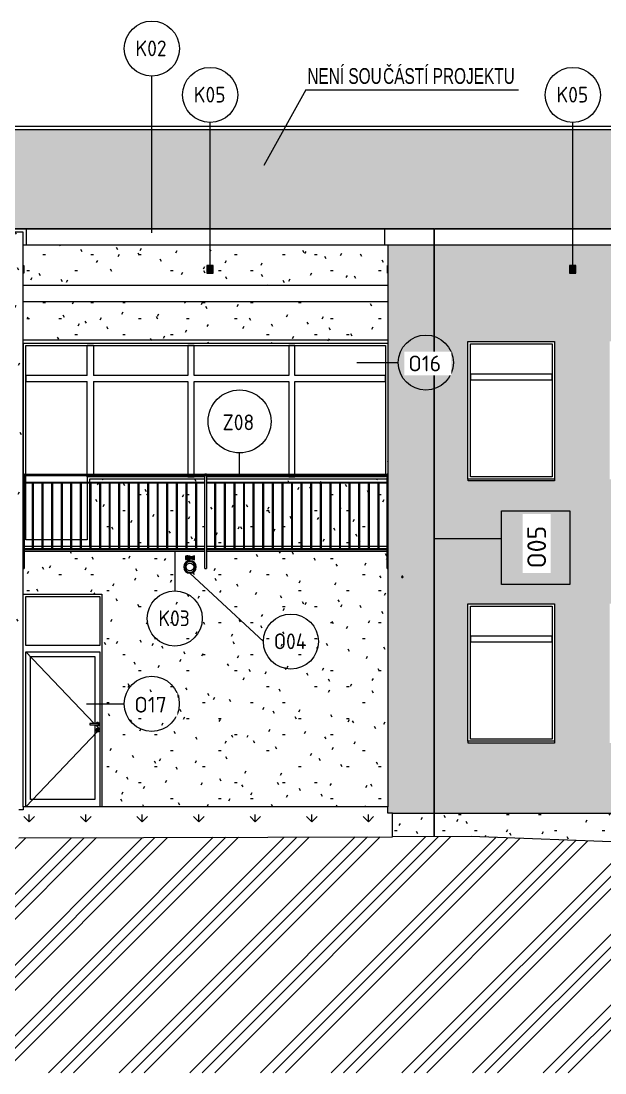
# Model space of a CAD drawing. Header units: millimetres. Extents: x -17526 to 472153, y -45352 to 20466.
# Drawn here: x 431943 to 439365, y -2470 to 10890 of the extents above; entities that cross this region are included whole.
import ezdxf

# ---------------------------------------------------------------- set-up
doc = ezdxf.new("R2010")
doc.units = ezdxf.units.MM
for name, color, linetype, lineweight in [('A-DETL', 90, 'Continuous', 9), ('A-DETL-GENF', 92, 'Continuous', 9), ('A-DETL-THIN', 151, 'Continuous', 9), ('A-FLOR', 192, 'Continuous', 9), ('A-FLOR-HRAL', 11, 'Continuous', 9), ('A-FLOR-HRAL-IDEN', 2, 'Continuous', 9), ('A-GENM', 13, 'Continuous', 9), ('A-GLAZ', 151, 'Continuous', 9), ('A-GLAZ-IDEN', 152, 'Continuous', 9), ('A-ROOF-IDEN', 132, 'Continuous', 9), ('A-ROOF-OTLN', 132, 'Continuous', 9), ('A-WALL', 113, 'Continuous', 9), ('A-WALL-PATT', 111, 'Continuous', 9), ('E-POWR-CNDT', 130, 'Continuous', 9), ('E-POWR-CNDT-IDEN', 130, 'Continuous', 9), ('E-POWR-CNTR', 130, 'Continuous', 9), ('E-POWR-DROP', 130, 'Continuous', 9), ('E-SERT', 181, 'Continuous', 9), ('E-SERT-IDEN', 181, 'Continuous', 9), ('G-ANNO-TEXT', 231, 'Continuous', 9), ('M-EQPM', 50, 'Continuous', 9), ('M-EQPM-IDEN', 50, 'Continuous', 9), ('Q-SPCQ', 91, 'Continuous', 9)]:
    doc.layers.add(name, color=color, linetype=linetype, lineweight=lineweight)
doc.styles.add('Arial_2', font='arial.ttf', dxfattribs={"width": 0.7, "height": 200})
doc.styles.add('ISOCPEUR', font='isocpeur.ttf', dxfattribs={"width": 0.9, "height": 200})
doc.styles.add('ISOCPEUR_1', font='isocpeur.ttf', dxfattribs={"height": 238.125})
doc.styles.add('ISOCPEUR_2', font='isocpeur.ttf', dxfattribs={"height": 200})
pattern_1 = [(0, (337933.75, 0), (812.8, 203.2), [33.528, -576.072, 33.528, -576.072, -3251.2]), (0, (337933.75, 0), (812.8, 203.2), [-1219.2, 33.528, -1185.672, 33.528, -576.072, -1422.4]), (0, (337933.75, 0), (812.8, 203.2), [-3048, 33.528, -372.872, 33.528, -982.472]), (120, (338238.55, 101.6), (-582.37636, 602.30545), [33.528, -576.072, 33.528, -3827.272]), (120, (338238.55, 101.6), (-582.37636, 602.30545), [-643.128, -576.072, 33.528, -1185.672, -2032]), (120, (338238.55, 101.6), (-582.37636, 602.30545), [-2438.4, 33.528, -576.072, 33.528, -1388.872]), (120, (338238.55, 101.6), (-582.37636, 602.30545), [-3081.528, -372.872, 33.528, -982.472]), (240, (338340.15, 508), (-230.42364, -805.50545), [33.528, -576.072, 33.528, -576.072, -3251.2]), (240, (338340.15, 508), (-230.42364, -805.50545), [-1219.2, 33.528, -1185.672, 33.528, -576.072, -1422.4]), (240, (338340.15, 508), (-230.42364, -805.50545), [-3048, 33.528, -372.872, 33.528, -982.472])]

# ---------------------------------------------------------------- blocks, each defined once
blk = doc.blocks.new('OKNO_1k_nadsvetlik - OKNO_1k_nadsvetlik_1200 x 1850-1969509-J-Nový')
at = {"layer": 'A-GLAZ'}
for p, q in [((78280, 1770), (78280, 3460)), ((78280, 3460), (79320, 3460)), ((79320, 3460), (79320, 1770)), ((78280, 3080), (79320, 3080)), ((78280, 3080), (78280, 3000)), ((79320, 3000), (79320, 3080)), ((79320, 3000), (78280, 3000)), ((79320, 1770), (78280, 1770))]:
    blk.add_line(p, q, dxfattribs=at)
blk = doc.blocks.new('parapet_ext - parapet_ext-1802071-J-Nový')
at = {"layer": 'Q-SPCQ'}
for p, q in [((78250, 1720), (78250, 1742)), ((79350, 1742), (78250, 1742)), ((79350, 1742), (79350, 1720)), ((79350, 1720), (78250, 1720))]:
    blk.add_line(p, q, dxfattribs=at)
blk = doc.blocks.new('DSP_Kamera_nastěnná - Refer to Catalog-V208-J-Nový')
at = {"layer": 'E-SERT'}
blk.add_hatch(color=11, dxfattribs=at).paths.add_polyline_path([(74772, 4047), (74772, 4097), (74718, 4082), (74718, 4092), (74658, 4092), (74658, 4052), (74718, 4052), (74718, 4062)])
at = {"layer": 'E-SERT', "color": 11}
for p, q in [((74718, 4092), (74658, 4092)), ((74658, 4092), (74658, 4052)), ((74658, 4052), (74718, 4052)), ((74718, 4052), (74658, 4052)), ((74684, 4067), (74684, 4107)), ((74772, 4097), (74718, 4082)), ((74718, 4082), (74718, 4092)), ((74718, 4092), (74718, 4052)), ((74718, 4052), (74718, 4062)), ((74718, 4062), (74772, 4047)), ((74718, 4062), (74772, 4047)), ((74772, 4072), (74772, 4097)), ((74772, 4047), (74772, 4072)), ((74772, 4047), (74772, 4072))]:
    blk.add_line(p, q, dxfattribs=at)
blk.add_circle((74715, 3956), 48.3, dxfattribs=at)
for radius, start, end in [(79.4, 90, 270), (67.5, 90, 270), (79.4, 270, 90), (67.5, 270, 90)]:
    blk.add_arc((74715, 3956), radius, start, end, dxfattribs=at)
blk = doc.blocks.new('OKNO_4k_nadsvetlik_dveře - OKNO_4k_nadsvetlik_dveře_4730 x 1830-1978423-J-Nový')
at = {"layer": 'A-GLAZ', "color": 11}
for p, q in [((72630, 6770), (77200, 6770)), ((72630, 5132), (72630, 6770)), ((73410, 6390), (73410, 6770)), ((73490, 6770), (73410, 6770)), ((73490, 6770), (73490, 6390)), ((74690, 6770), (74690, 6390)), ((74770, 6770), (74690, 6770)), ((74770, 6390), (74770, 6770)), ((75970, 6770), (75970, 6390)), ((76050, 6770), (75970, 6770)), ((76050, 6390), (76050, 6770)), ((77200, 6770), (77200, 5132)), ((73410, 6390), (72630, 6390)), ((72630, 6390), (72630, 6310)), ((72630, 6310), (73410, 6310)), ((73410, 5132), (73410, 6310)), ((74690, 6390), (73490, 6390)), ((73490, 6310), (73490, 5132)), ((73490, 6310), (74690, 6310)), ((74690, 6310), (74690, 5132)), ((75970, 6390), (74770, 6390)), ((74770, 5132), (74770, 6310)), ((74770, 6310), (75970, 6310)), ((75970, 6310), (75970, 5132)), ((77200, 6390), (76050, 6390)), ((76050, 5132), (76050, 6310)), ((76050, 6310), (77200, 6310)), ((77200, 6310), (77200, 6390)), ((72630, 5035), (72630, 5120)), ((73410, 5100), (73410, 5120)), ((74905, 5100), (73410, 5100)), ((73410, 5100), (73410, 5035)), ((73490, 5100), (73410, 5100)), ((73490, 5120), (73490, 5100)), ((74690, 5120), (74690, 5100)), ((74690, 5100), (74770, 5100)), ((74770, 5100), (74770, 5120)), ((77200, 5100), (74925, 5100)), ((75970, 5120), (75970, 5100)), ((75970, 5100), (76050, 5100)), ((76050, 5100), (76050, 5120)), ((77200, 5120), (77200, 5100)), ((72630, 4300), (72630, 5027)), ((73410, 5027), (73410, 4300)), ((72716, 4300), (72630, 4300)), ((72838, 4300), (72724, 4300)), ((72959, 4300), (72846, 4300)), ((73081, 4300), (72967, 4300)), ((73203, 4300), (73089, 4300)), ((73325, 4300), (73211, 4300)), ((73410, 4300), (73333, 4300))]:
    blk.add_line(p, q, dxfattribs=at)
blk = doc.blocks.new('parapet_ext 2 - parapet_ext-1467259-J-Nový')
at = {"layer": 'A-GENM', "color": 11}
for p, q in [((73450, 5070), (73450, 5072)), ((74905, 5072), (73450, 5072)), ((77221, 5072), (74925, 5072))]:
    blk.add_line(p, q, dxfattribs=at)
blk = doc.blocks.new('Zábradlí - 8mm-1435479-J-Nový')
at = {"layer": 'A-FLOR-HRAL'}
for p, q in [((65788, 5062), (65788, 4220)), ((65796, 4220), (65796, 5062))]:
    blk.add_line(p, q, dxfattribs=at)
blk = doc.blocks.new('Zábradlí - 20 x 50mm-1435477-J-Nový')
at = {"layer": 'A-FLOR-HRAL'}
for p, q in [((63903, 5170), (63903, 3970)), ((63903, 5170), (63923, 5170)), ((63923, 3970), (63923, 5170)), ((63923, 3970), (63903, 3970))]:
    blk.add_line(p, q, dxfattribs=at)
blk = doc.blocks.new('Zábradlí - 20 x 50mm-V226-J-Nový')
at = {"layer": 'A-FLOR-HRAL'}
for p, q in [((72608, 5135), (72598, 5135)), ((72608, 5135), (72608, 3935)), ((72598, 3935), (72608, 3935))]:
    blk.add_line(p, q, dxfattribs=at)
blk = doc.blocks.new('Zábradlí - 20 x 50mm-V225-J-Nový')
at = {"layer": 'A-FLOR-HRAL'}
for p, q in [((22394, 6575), (22384, 6575)), ((22384, 5375), (22384, 6575)), ((22384, 5375), (22394, 5375))]:
    blk.add_line(p, q, dxfattribs=at)
blk = doc.blocks.new('Zábradlí - Zábradlí-1250078-J-Nový')
at = {"layer": 'A-FLOR-HRAL'}
for p, q in [((77232, 5132), (72598, 5132)), ((72598, 5128), (77232, 5128)), ((72598, 5120), (77232, 5120)), ((72608, 5035), (74905, 5035)), ((72608, 5027), (74905, 5027)), ((74925, 5035), (77221, 5035)), ((74925, 5027), (77221, 5027)), ((74905, 4185), (72608, 4185)), ((72608, 4177), (74905, 4177)), ((77221, 4185), (74925, 4185)), ((74925, 4177), (77221, 4177))]:
    blk.add_line(p, q, dxfattribs=at)
for name, p in [('Zábradlí - 20 x 50mm-V226-J-Nový', (0, 0)), ('Zábradlí - 20 x 50mm-V225-J-Nový', (54837, -1440))]:
    blk.add_blockref(name, p)
at = {"extrusion": (0, 0, -1), "zscale": -1}
for name, p in [('Zábradlí - 20 x 50mm-1435477-J-Nový', (-138828, -35)), ('Zábradlí - 8mm-1435479-J-Nový', (-138512, -35)), ('Zábradlí - 8mm-1435479-J-Nový', (-138634, -35)), ('Zábradlí - 8mm-1435479-J-Nový', (-138755, -35)), ('Zábradlí - 8mm-1435479-J-Nový', (-138877, -35)), ('Zábradlí - 8mm-1435479-J-Nový', (-138999, -35)), ('Zábradlí - 8mm-1435479-J-Nový', (-139121, -35)), ('Zábradlí - 8mm-1435479-J-Nový', (-139243, -35)), ('Zábradlí - 8mm-1435479-J-Nový', (-139365, -35)), ('Zábradlí - 8mm-1435479-J-Nový', (-139487, -35)), ('Zábradlí - 8mm-1435479-J-Nový', (-139609, -35)), ('Zábradlí - 8mm-1435479-J-Nový', (-139731, -35)), ('Zábradlí - 8mm-1435479-J-Nový', (-139853, -35)), ('Zábradlí - 8mm-1435479-J-Nový', (-139975, -35)), ('Zábradlí - 8mm-1435479-J-Nový', (-140097, -35)), ('Zábradlí - 8mm-1435479-J-Nový', (-140219, -35)), ('Zábradlí - 8mm-1435479-J-Nový', (-140341, -35)), ('Zábradlí - 8mm-1435479-J-Nový', (-140463, -35)), ('Zábradlí - 8mm-1435479-J-Nový', (-140585, -35)), ('Zábradlí - 8mm-1435479-J-Nový', (-140829, -35)), ('Zábradlí - 8mm-1435479-J-Nový', (-140951, -35)), ('Zábradlí - 8mm-1435479-J-Nový', (-141072, -35)), ('Zábradlí - 8mm-1435479-J-Nový', (-141194, -35)), ('Zábradlí - 8mm-1435479-J-Nový', (-141316, -35)), ('Zábradlí - 8mm-1435479-J-Nový', (-141438, -35)), ('Zábradlí - 8mm-1435479-J-Nový', (-141560, -35)), ('Zábradlí - 8mm-1435479-J-Nový', (-141682, -35)), ('Zábradlí - 8mm-1435479-J-Nový', (-141804, -35)), ('Zábradlí - 8mm-1435479-J-Nový', (-141926, -35)), ('Zábradlí - 8mm-1435479-J-Nový', (-142048, -35)), ('Zábradlí - 8mm-1435479-J-Nový', (-142170, -35)), ('Zábradlí - 8mm-1435479-J-Nový', (-142292, -35)), ('Zábradlí - 8mm-1435479-J-Nový', (-142414, -35)), ('Zábradlí - 8mm-1435479-J-Nový', (-142536, -35)), ('Zábradlí - 8mm-1435479-J-Nový', (-142658, -35)), ('Zábradlí - 8mm-1435479-J-Nový', (-142780, -35)), ('Zábradlí - 8mm-1435479-J-Nový', (-142902, -35))]:
    blk.add_blockref(name, p, dxfattribs=at)
blk = doc.blocks.new('DPS_vetrání_nová - Typ 1-1348275-J-Nový')
at = {"layer": 'M-EQPM', "color": 11}
for p, q in [((94541, 7786), (94541, 7686)), ((94621, 7786), (94541, 7786)), ((94546, 7691), (94546, 7781)), ((94546, 7781), (94616, 7781)), ((94546, 7776), (94616, 7776)), ((94546, 7767), (94616, 7767)), ((94546, 7758), (94616, 7758)), ((94546, 7749), (94616, 7749)), ((94616, 7781), (94616, 7691)), ((94621, 7686), (94621, 7786)), ((94541, 7686), (94621, 7686)), ((94546, 7740), (94616, 7740)), ((94546, 7732), (94616, 7732)), ((94546, 7723), (94616, 7723)), ((94546, 7714), (94616, 7714)), ((94546, 7705), (94616, 7705)), ((94546, 7696), (94616, 7696)), ((94616, 7691), (94546, 7691))]:
    blk.add_line(p, q, dxfattribs=at)
blk = doc.blocks.new('DPS_vetrání_nová - Typ 1-V227-J-Nový')
at = {"layer": 'M-EQPM', "color": 11}
for p, q in [((77227, 7686), (77227, 7786)), ((77227, 7786), (77232, 7786)), ((77227, 7686), (77232, 7686))]:
    blk.add_line(p, q, dxfattribs=at)
blk = doc.blocks.new('DPS_vetrání_nová - Typ 1-V228-J-Nový')
at = {"layer": 'M-EQPM', "color": 11}
for p, q in [((72598, 7786), (72603, 7786)), ((72603, 7786), (72603, 7686)), ((72603, 7686), (72598, 7686))]:
    blk.add_line(p, q, dxfattribs=at)
blk = doc.blocks.new('OKNO_dvere vchod_1k_nadsvetlik - vstupni dvere 1100_2435 2 2-1541749-J-Nový')
at = {"layer": 'A-GLAZ', "color": 11}
for p, q in [((72628, 2960), (72628, 3580)), ((72628, 3580), (73568, 3580)), ((73568, 3580), (73568, 2960)), ((73568, 2960), (72628, 2960)), ((72628, 910), (72628, 2880)), ((72628, 2880), (73568, 2880)), ((72628, 2880), (73496, 1970)), ((72688, 1005), (72688, 2820)), ((72688, 2820), (73508, 2820)), ((73508, 2820), (73508, 1970)), ((73568, 2880), (73568, 910)), ((73441, 1970), (73441, 1950)), ((73551, 1970), (73441, 1970)), ((73441, 1950), (73551, 1950)), ((73508, 1950), (73508, 1005)), ((73515, 1950), (73568, 1895)), ((73537, 1877), (73537, 1893)), ((73545, 1893), (73545, 1877)), ((73551, 1950), (73551, 1970)), ((73568, 1895), (73563, 1890)), ((73537, 1863), (72628, 910)), ((73508, 1005), (72688, 1005))]:
    blk.add_line(p, q, dxfattribs=at)
for centre, radius, start, end in [((73541, 1885), 23, 0, 180), ((73541, 1885), 23, 180, 360), ((73541, 1960), 23, 0, 154.0561), ((73541, 1960), 23, 205.9439, 360), ((73541, 1893), 4, 0, 180), ((73541, 1877), 4, 180, 0)]:
    blk.add_arc(centre, radius, start, end, dxfattribs=at)
blk = doc.blocks.new('Popiska mechanické zařízení - Popiska okna_Bublina-1428144-J-Nový')
at = {"layer": 'M-EQPM-IDEN'}
blk.add_circle((55390, 9406), 350, dxfattribs=at)
blk = doc.blocks.new('Popis parapetu1 - Záchytný systém-1408882-J-Nový')
at = {"layer": 'A-FLOR-HRAL-IDEN'}
blk.add_circle((20049, 7152), 400, dxfattribs=at)
blk = doc.blocks.new('Popiska zakončení střešního pláště - Popiska okna_Bublina-1463073-J-Nový')
at = {"layer": 'A-ROOF-IDEN'}
blk.add_circle((74231, 10540), 350, dxfattribs=at)
blk = doc.blocks.new('Popisek okna_oznaceni - Popisek okna_oznaceni-1865439-J-Nový')
at = {"layer": 'A-GLAZ-IDEN'}
blk.add_circle((17654, 7512), 350, dxfattribs=at)
blk = doc.blocks.new('Popiska zabezpečovací zařízení - Popiska okna_Bublina-1427579-J-Nový')
at = {"layer": 'E-SERT-IDEN'}
blk.add_circle((9115, 6890), 350, dxfattribs=at)

msp = doc.modelspace()

# ---------------------------------------------------------------- hatches: boundary and pattern name
at = {"layer": 'A-DETL-GENF'}
msp.add_hatch(color=9, dxfattribs=at).paths.add_polyline_path([(442501, 8250), (443439, 8250), (443439, 9510), (424974, 9510), (424974, 8250), (442282, 8250)])
h = msp.add_hatch(dxfattribs=at)
h.set_pattern_fill('FP_144', style=0, pattern_type=2)
h.set_pattern_definition([(45, (337933.75, 0), (-449.0128, 449.0128), []), (45, (338092.5, 0), (0, 898.0256), []), (45, (337775, 0), (0, 898.0256), [])])
h.paths.add_polyline_path([(459233, -2470), (459233, 330), (442939, 331), (437663, 533), (425671, 497), (412783, 497), (412783, 697), (410583, 697), (410110, 826), (405618, 1230), (403840, 1421), (400840, 1421), (400482, 1779), (386582, 1779), (381885, 1943), (376881, 2030), (361515, 2030), (360736, 2114), (357996, 2114), (357996, 2274), (355323, 1927), (355323, -2470), (458688, -2470)])
h = msp.add_hatch(dxfattribs=at)
h.set_pattern_fill('FP_145', style=0, pattern_type=2)
h.set_pattern_definition([(90, (337933.75, 0), (-359.21, 359.21), [95.25, -623.17]), (45, (337933.75, 0), (-359.2102, 359.2102), [95.25, -412.75]), (135, (337933.75, 0), (-359.2102, -359.2102), [95.25, -412.75])])
h.paths.add_polyline_path([(431914, 516), (436664, 530), (436664, 830), (436606, 830), (436606, 910), (431972, 910), (431972, 870), (431914, 870), (431914, 725)])
at = {"layer": 'A-WALL-PATT'}
h = msp.add_hatch(dxfattribs=at)
h.set_pattern_fill('FP_135', color=11, style=0, pattern_type=2)
h.set_pattern_definition(pattern_1)
h.paths.add_polyline_path([(425801, 870), (431972, 870), (431972, 8210), (431229, 8210), (431229, 927), (431219, 927), (431219, 8210), (425521, 8210), (425521, 7580), (425840, 7579), (425842, 7577), (425843, 7574), (425842, 7379), (425840, 7376), (425836, 7376), (425801, 7376), (425801, 6770), (429161, 6770), (429161, 5070), (425801, 5070), (425801, 3440), (429141, 3440), (429141, 1742), (429153, 1742), (429153, 1720), (425801, 1720), (425801, 890), (425671, 890), (425671, 870)])
h.paths.add_polyline_path([(430954, 1720), (429854, 1720), (429854, 3490), (430954, 3490), (430954, 1740)])
h.paths.add_polyline_path([(431805, 3821), (431798, 3822), (431796, 3824), (431794, 3830), (431796, 3836), (431800, 3839), (431805, 3838), (431807, 3838), (431811, 3832), (431810, 3826)])
h.paths.add_polyline_path([(429583, 3852), (429576, 3853), (429574, 3855), (429571, 3861), (429574, 3867), (429578, 3870), (429583, 3869), (429585, 3869), (429589, 3863), (429588, 3857)])
h.paths.add_polyline_path([(430252, 5050), (429854, 5050), (429854, 6820), (430954, 6820), (430954, 5050), (430471, 5050)])
h.paths.add_polyline_path([(429016, 7621), (428966, 7621), (428966, 7671), (429016, 7671)])
h.paths.add_polyline_path([(426729, 7686), (426724, 7686), (426724, 7786), (426804, 7786), (426804, 7686), (426736, 7686)])
h.paths.add_polyline_path([(429783, 7686), (429724, 7686), (429724, 7786), (429804, 7786), (429804, 7686), (429785, 7686)])
h = msp.add_hatch(dxfattribs=at)
h.set_pattern_fill('FP_135', color=11, style=0, pattern_type=2)
h.set_pattern_definition(pattern_1)
h.paths.add_polyline_path([(435017, 4220), (435017, 5027), (434903, 5027), (434903, 4220)])
h.paths.add_polyline_path([(434407, 4220), (434407, 5027), (434299, 5027), (434299, 4220)])
h.paths.add_polyline_path([(434189, 4220), (434279, 4220), (434279, 5027), (434171, 5027), (434171, 4220)])
h.paths.add_polyline_path([(434537, 4220), (434651, 4220), (434651, 5027), (434537, 5027), (434537, 4312)])
h.paths.add_polyline_path([(434415, 4220), (434529, 4220), (434529, 5027), (434415, 5027), (434415, 4312)])
h.paths.add_polyline_path([(434781, 4220), (434895, 4220), (434895, 5027), (434781, 5027), (434781, 4312)])
h.paths.add_polyline_path([(434659, 4220), (434773, 4220), (434773, 5027), (434659, 5027), (434659, 4312)])
h.paths.add_polyline_path([(435025, 4220), (435139, 4220), (435139, 5027), (435025, 5027), (435025, 4312)])
h.paths.add_polyline_path([(435269, 4220), (435383, 4220), (435383, 5027), (435269, 5027), (435269, 4312)])
h.paths.add_polyline_path([(435147, 4220), (435261, 4220), (435261, 5027), (435147, 5027), (435147, 4312)])
h.paths.add_polyline_path([(435391, 4220), (435505, 4220), (435505, 5027), (435391, 5027), (435391, 4312)])
h.paths.add_polyline_path([(433440, 4220), (433553, 4220), (433553, 5027), (433440, 5027), (433440, 4312)])
h.paths.add_polyline_path([(433318, 4220), (433432, 4220), (433432, 5027), (433318, 5027), (433318, 4312)])
h.paths.add_polyline_path([(433683, 4220), (433797, 4220), (433797, 5027), (433683, 5027), (433683, 4312)])
h.paths.add_polyline_path([(433561, 4220), (433675, 4220), (433675, 5027), (433561, 5027), (433561, 4312)])
h.paths.add_polyline_path([(433927, 4220), (434041, 4220), (434041, 5027), (433927, 5027), (433927, 4312)])
h.paths.add_polyline_path([(433805, 4220), (433919, 4220), (433919, 5027), (433805, 5027), (433805, 4312)])
h.paths.add_polyline_path([(434049, 4220), (434163, 4220), (434163, 5027), (434049, 5027), (434049, 4312)])
h.paths.add_polyline_path([(435635, 4220), (435749, 4220), (435749, 5027), (435635, 5027), (435635, 4312)])
h.paths.add_polyline_path([(436596, 4220), (436595, 5027), (436488, 5027), (436488, 4220), (436595, 4220)])
h.paths.add_polyline_path([(436480, 4220), (436480, 5027), (436366, 5027), (436366, 4220), (436377, 4220)])
h.paths.add_polyline_path([(436236, 4220), (436236, 5027), (436122, 5027), (436122, 4220), (436158, 4220)])
h.paths.add_polyline_path([(436358, 4220), (436358, 5027), (436244, 5027), (436244, 4220)])
h.paths.add_polyline_path([(435870, 4220), (435870, 5027), (435757, 5027), (435757, 4220)])
h.paths.add_polyline_path([(435992, 4220), (435992, 5027), (435878, 5027), (435878, 4220), (435939, 4220)])
h.paths.add_polyline_path([(435627, 4220), (435627, 5027), (435513, 5027), (435513, 4220)])
h.paths.add_polyline_path([(436000, 4220), (436114, 4220), (436114, 5027), (436000, 5027), (436000, 4312)])
h.paths.add_polyline_path([(432830, 4220), (432944, 4220), (432944, 5027), (432830, 5027), (432830, 4224)])
h.paths.add_polyline_path([(432814, 4220), (432822, 4220), (432822, 5027), (432814, 5027), (432814, 4312)])
h.paths.add_polyline_path([(433074, 4220), (433188, 4220), (433188, 5027), (433074, 5027), (433074, 4278)])
h.paths.add_polyline_path([(432952, 4220), (433066, 4220), (433066, 5027), (432952, 5027), (432952, 4251)])
h.paths.add_polyline_path([(433196, 4220), (433310, 4220), (433310, 5027), (433196, 5027), (433196, 4306)])
h.paths.add_polyline_path([(436596, 5035), (436595, 5070), (434299, 5070), (434299, 5035), (436595, 5035)])
h.paths.add_polyline_path([(433970, 5035), (434279, 5035), (434279, 5070), (432814, 5070), (432814, 5035), (433752, 5035)])
h.paths.add_polyline_path([(436604, 5135), (436606, 5135), (436606, 6840), (431972, 6840), (431973, 5135), (431974, 5135), (431974, 6800), (436604, 6800), (436604, 5209)])
h.paths.add_polyline_path([(435939, 7530), (436606, 7530), (436606, 7686), (436601, 7686), (436601, 7786), (436606, 7786), (436606, 8046), (431972, 8046), (431972, 7786), (431977, 7786), (431977, 7686), (431972, 7686), (431972, 7530), (435720, 7530)])
h.paths.add_polyline_path([(434346, 7686), (434306, 7686), (434306, 7786), (434386, 7786), (434386, 7686), (434357, 7686)])
h = msp.add_hatch(dxfattribs=at)
h.set_pattern_fill('FP_135', color=11, style=0, pattern_type=2)
h.set_pattern_definition(pattern_1)
h.paths.add_polyline_path([(442501, 830), (442819, 830), (442819, 1720), (439424, 1720), (439424, 3490), (442819, 3490), (442819, 5070), (439424, 5070), (439424, 6820), (442819, 6820), (442819, 7416), (442780, 7416), (442778, 7419), (442777, 7422), (442778, 7617), (442780, 7619), (442784, 7620), (455714, 7620), (455714, 8046), (437199, 8046), (437199, 830), (442064, 830)])
h.paths.add_polyline_path([(437033, 830), (437189, 830), (437189, 8046), (436606, 8046), (436606, 830), (436814, 830)])
h.paths.add_polyline_path([(449938, 890), (455219, 890), (455219, 3515), (443379, 3515), (443379, 890), (449719, 890)])
h.paths.add_polyline_path([(454313, 1710), (454134, 1710), (454134, 3480), (454934, 3480), (454934, 1710), (454532, 1710)])
h.paths.add_polyline_path([(453438, 1710), (452614, 1710), (452614, 3480), (453714, 3480), (453714, 1710)])
h.paths.add_polyline_path([(451251, 1710), (449614, 1710), (449614, 3480), (451914, 3480), (451914, 1710), (451469, 1710)])
h.paths.add_polyline_path([(447970, 1710), (446564, 1710), (446564, 3480), (448864, 3480), (448864, 1710), (448188, 1710)])
h.paths.add_polyline_path([(443814, 1720), (443664, 1720), (443664, 3440), (445964, 3440), (445964, 1720), (444251, 1720)])
h.paths.add_polyline_path([(438345, 1720), (437624, 1720), (437624, 3490), (438724, 3490), (438724, 1720), (438564, 1720)])
h.paths.add_polyline_path([(436792, 3821), (436786, 3822), (436784, 3824), (436781, 3830), (436784, 3836), (436788, 3839), (436792, 3838), (436794, 3838), (436799, 3832), (436798, 3826)])
h.paths.add_polyline_path([(443763, 4335), (443763, 5062), (443666, 5062), (443666, 4335)])
h.paths.add_polyline_path([(443771, 4335), (443867, 4335), (443867, 5062), (443771, 5062), (443771, 4462)])
h.paths.add_polyline_path([(443658, 4335), (443658, 5062), (443562, 5062), (443562, 4335), (443639, 4335)])
h.paths.add_polyline_path([(443450, 4335), (443450, 5062), (443379, 5062), (443379, 4335)])
h.paths.add_polyline_path([(443554, 4335), (443554, 5062), (443458, 5062), (443458, 4335)])
h.paths.add_polyline_path([(449501, 4335), (449504, 4335), (449504, 5062), (449408, 5062), (449408, 4335)])
h.paths.add_polyline_path([(449929, 4335), (450026, 4335), (450026, 5062), (449929, 5062), (449929, 4462)])
h.paths.add_polyline_path([(449825, 4335), (449921, 4335), (449921, 5062), (449825, 5062), (449825, 4462)])
h.paths.add_polyline_path([(453896, 4335), (453993, 4335), (453993, 5062), (453896, 5062), (453896, 4410)])
h.paths.add_polyline_path([(453875, 4335), (453888, 4335), (453888, 5062), (453792, 5062), (453792, 4335)])
h.paths.add_polyline_path([(449608, 4335), (449608, 5062), (449512, 5062), (449512, 4335)])
h.paths.add_polyline_path([(454001, 4335), (454097, 4335), (454097, 5062), (454001, 5062), (454001, 4337)])
h.paths.add_polyline_path([(444807, 4335), (444807, 5062), (444710, 5062), (444710, 4335)])
h.paths.add_polyline_path([(444688, 4335), (444702, 4335), (444702, 5062), (444606, 5062), (444606, 4335)])
h.paths.add_polyline_path([(452563, 4335), (452636, 4335), (452636, 5050), (452554, 5050), (452554, 5062), (452539, 5062), (452539, 4335)])
h.paths.add_polyline_path([(452740, 4335), (452740, 5050), (452644, 5050), (452644, 4335)])
h.paths.add_polyline_path([(452844, 4335), (452844, 5050), (452748, 5050), (452748, 4335)])
h.paths.add_polyline_path([(452949, 4335), (452949, 5050), (452852, 5050), (452852, 4335)])
h.paths.add_polyline_path([(452957, 4335), (453053, 4335), (453053, 5050), (452957, 5050), (452957, 4910)])
h.paths.add_polyline_path([(453157, 4335), (453157, 5050), (453061, 5050), (453061, 4335)])
h.paths.add_polyline_path([(449713, 4335), (449713, 5062), (449616, 5062), (449616, 4335)])
h.paths.add_polyline_path([(453214, 4335), (453256, 4335), (453256, 5050), (453165, 5050), (453165, 4335)])
h.paths.add_polyline_path([(449721, 4335), (449817, 4335), (449817, 5062), (449721, 5062), (449721, 4462)])
h.paths.add_polyline_path([(453366, 4335), (453366, 5050), (453276, 5050), (453276, 4335)])
h.paths.add_polyline_path([(453374, 4335), (453471, 4335), (453471, 5050), (453374, 5050), (453374, 4564)])
h.paths.add_polyline_path([(449309, 4335), (449400, 4335), (449400, 5062), (449309, 5062), (449309, 4462)])
h.paths.add_polyline_path([(449282, 4335), (449289, 4335), (449289, 5062), (449199, 5062), (449199, 4335), (449232, 4335)])
h.paths.add_polyline_path([(450376, 4335), (450443, 4335), (450443, 5062), (450347, 5062), (450347, 4335)])
h.paths.add_polyline_path([(444815, 4335), (444911, 4335), (444911, 5062), (444815, 5062), (444815, 4462)])
h.paths.add_polyline_path([(453679, 4335), (453679, 5050), (453583, 5050), (453583, 4335), (453657, 4335)])
h.paths.add_polyline_path([(453784, 4335), (453784, 5062), (453714, 5062), (453714, 5050), (453687, 5050), (453687, 4335)])
h.paths.add_polyline_path([(445023, 4335), (445120, 4335), (445120, 5062), (445023, 5062), (445023, 4422)])
h.paths.add_polyline_path([(454105, 4335), (454134, 4335), (454134, 4410), (454119, 4410), (454119, 5062), (454105, 5062), (454105, 4377)])
h.paths.add_polyline_path([(450813, 4335), (450861, 4335), (450861, 5062), (450765, 5062), (450765, 4335)])
h.paths.add_polyline_path([(450869, 4335), (450965, 4335), (450965, 5062), (450869, 5062), (450869, 4347)])
h.paths.add_polyline_path([(450973, 4335), (451070, 4335), (451070, 5062), (450973, 5062), (450973, 4387)])
h.paths.add_polyline_path([(451078, 4335), (451174, 4335), (451174, 5062), (451078, 5062), (451078, 4387)])
h.paths.add_polyline_path([(449086, 4335), (449086, 5062), (448990, 5062), (448990, 4335), (449063, 4335)])
h.paths.add_polyline_path([(449191, 4335), (449191, 5062), (449094, 5062), (449094, 4335)])
h.paths.add_polyline_path([(448043, 4335), (448043, 5062), (447946, 5062), (447946, 4335), (447970, 4335)])
h.paths.add_polyline_path([(448147, 4335), (448147, 5062), (448051, 5062), (448051, 4335)])
h.paths.add_polyline_path([(448155, 4335), (448251, 4335), (448251, 5062), (448155, 5062), (448155, 4611)])
h.paths.add_polyline_path([(451182, 4335), (451273, 4335), (451273, 5062), (451182, 5062), (451182, 4387)])
h.paths.add_polyline_path([(450548, 4335), (450548, 5062), (450451, 5062), (450451, 4335)])
h.paths.add_polyline_path([(447834, 4335), (447834, 5062), (447737, 5062), (447737, 4335), (447751, 4335)])
h.paths.add_polyline_path([(447938, 4335), (447938, 5062), (447842, 5062), (447842, 4335)])
h.paths.add_polyline_path([(448982, 4335), (448982, 5062), (448886, 5062), (448886, 4335), (448904, 4335)])
h.paths.add_polyline_path([(448669, 4335), (448669, 5062), (448572, 5062), (448572, 4335), (448626, 4335)])
h.paths.add_polyline_path([(448677, 4335), (448773, 4335), (448773, 5062), (448677, 5062), (448677, 4910)])
h.paths.add_polyline_path([(448878, 4335), (448878, 5062), (448781, 5062), (448781, 4335)])
h.paths.add_polyline_path([(448460, 4335), (448460, 5062), (448364, 5062), (448364, 4335), (448407, 4335)])
h.paths.add_polyline_path([(447625, 4335), (447625, 5062), (447529, 5062), (447529, 4335), (447532, 4335)])
h.paths.add_polyline_path([(450556, 4335), (450652, 4335), (450652, 5062), (450556, 5062), (450556, 4611)])
h.paths.add_polyline_path([(448564, 4335), (448564, 5062), (448468, 5062), (448468, 4335)])
h.paths.add_polyline_path([(447649, 4335), (447729, 4335), (447729, 5062), (447633, 5062), (447633, 4335)])
h.paths.add_polyline_path([(452427, 4335), (452427, 5062), (452330, 5062), (452330, 4335), (452344, 4335)])
h.paths.add_polyline_path([(452531, 4335), (452531, 5062), (452435, 5062), (452435, 4335)])
h.paths.add_polyline_path([(450757, 4335), (450757, 5062), (450660, 5062), (450660, 4335)])
h.paths.add_polyline_path([(453575, 4335), (453575, 5050), (453479, 5050), (453479, 4335)])
h.paths.add_polyline_path([(452218, 4335), (452218, 5062), (452122, 5062), (452122, 4335), (452125, 4335)])
h.paths.add_polyline_path([(452266, 4335), (452322, 4335), (452322, 5062), (452226, 5062), (452226, 4335)])
h.paths.add_polyline_path([(448356, 4335), (448356, 5062), (448259, 5062), (448259, 4335)])
h.paths.add_polyline_path([(450130, 4335), (450130, 5062), (450034, 5062), (450034, 4335)])
h.paths.add_polyline_path([(443979, 4335), (444076, 4335), (444076, 5062), (443979, 5062), (443979, 4462)])
h.paths.add_polyline_path([(443875, 4335), (443971, 4335), (443971, 5062), (443875, 5062), (443875, 4462)])
h.paths.add_polyline_path([(444919, 4335), (445015, 4335), (445015, 5062), (444919, 5062), (444919, 4347)])
h.paths.add_polyline_path([(451600, 4335), (451696, 4335), (451696, 5062), (451600, 5062), (451600, 4611)])
h.paths.add_polyline_path([(452009, 4335), (452009, 5062), (451913, 5062), (451913, 4335), (451914, 4335)])
h.paths.add_polyline_path([(452114, 4335), (452114, 5062), (452017, 5062), (452017, 4335)])
h.paths.add_polyline_path([(451800, 4335), (451800, 5062), (451704, 5062), (451704, 4335)])
h.paths.add_polyline_path([(451905, 4335), (451905, 5062), (451808, 5062), (451808, 4335)])
h.paths.add_polyline_path([(451592, 4335), (451592, 5062), (451495, 5062), (451495, 4335)])
h.paths.add_polyline_path([(447416, 4335), (447416, 5062), (447326, 5062), (447326, 4335)])
h.paths.add_polyline_path([(447424, 4335), (447521, 4335), (447521, 5062), (447424, 5062), (447424, 4493)])
h.paths.add_polyline_path([(446477, 4335), (446477, 5062), (446380, 5062), (446380, 4335), (446438, 4335)])
h.paths.add_polyline_path([(446564, 4335), (446581, 4335), (446581, 5062), (446485, 5062), (446485, 4335)])
h.paths.add_polyline_path([(444188, 4335), (444285, 4335), (444285, 5062), (444188, 5062), (444188, 4462)])
h.paths.add_polyline_path([(444084, 4335), (444180, 4335), (444180, 5062), (444084, 5062), (444084, 4462)])
h.paths.add_polyline_path([(446604, 4335), (446686, 4335), (446686, 5062), (446589, 5062), (446589, 4335)])
h.paths.add_polyline_path([(446790, 4335), (446790, 5062), (446694, 5062), (446694, 4335)])
h.paths.add_polyline_path([(446894, 4335), (446894, 5062), (446798, 5062), (446798, 4335)])
h.paths.add_polyline_path([(446902, 4335), (446999, 4335), (446999, 5062), (446902, 5062), (446902, 4860)])
h.paths.add_polyline_path([(454945, 4335), (455036, 4335), (455036, 5062), (454979, 5062), (454979, 4410), (454940, 4410), (454940, 4335)])
h.paths.add_polyline_path([(451391, 4335), (451487, 4335), (451487, 5062), (451391, 5062), (451391, 4611)])
h.paths.add_polyline_path([(455149, 4335), (455219, 4335), (455219, 5062), (455149, 5062), (455149, 4410)])
h.paths.add_polyline_path([(455044, 4335), (455141, 4335), (455141, 5062), (455044, 5062), (455044, 4410)])
h.paths.add_polyline_path([(451293, 4335), (451383, 4335), (451383, 5062), (451293, 5062), (451293, 4611)])
h.paths.add_polyline_path([(450235, 4335), (450235, 5062), (450138, 5062), (450138, 4335)])
h.paths.add_polyline_path([(447103, 4335), (447103, 5062), (447007, 5062), (447007, 4335)])
h.paths.add_polyline_path([(447207, 4335), (447207, 5062), (447111, 5062), (447111, 4335)])
h.paths.add_polyline_path([(447306, 4335), (447306, 5062), (447215, 5062), (447215, 4335)])
h.paths.add_polyline_path([(446059, 4335), (446059, 5062), (445963, 5062), (445963, 4335), (445964, 4335)])
h.paths.add_polyline_path([(446164, 4335), (446164, 5062), (446067, 5062), (446067, 4335)])
h.paths.add_polyline_path([(446217, 4335), (446268, 4335), (446268, 5062), (446172, 5062), (446172, 4335)])
h.paths.add_polyline_path([(445955, 4335), (445955, 5062), (445858, 5062), (445858, 4335), (445939, 4335)])
h.paths.add_polyline_path([(446372, 4335), (446372, 5062), (446276, 5062), (446276, 4335)])
h.paths.add_polyline_path([(445642, 4335), (445642, 5062), (445545, 5062), (445545, 4335), (445563, 4335)])
h.paths.add_polyline_path([(445746, 4335), (445746, 5062), (445650, 5062), (445650, 4335)])
h.paths.add_polyline_path([(445850, 4335), (445850, 5062), (445754, 5062), (445754, 4335)])
h.paths.add_polyline_path([(450243, 4335), (450339, 4335), (450339, 5062), (450243, 5062), (450243, 4611)])
h.paths.add_polyline_path([(444397, 4335), (444493, 4335), (444493, 5062), (444397, 5062), (444397, 4462)])
h.paths.add_polyline_path([(444293, 4335), (444389, 4335), (444389, 5062), (444293, 5062), (444293, 4462)])
h.paths.add_polyline_path([(445224, 4335), (445224, 5062), (445128, 5062), (445128, 4335)])
h.paths.add_polyline_path([(445323, 4335), (445323, 5062), (445232, 5062), (445232, 4335)])
h.paths.add_polyline_path([(445433, 4335), (445433, 5062), (445343, 5062), (445343, 4335)])
h.paths.add_polyline_path([(445441, 4335), (445537, 4335), (445537, 5062), (445441, 5062), (445441, 4724)])
h.paths.add_polyline_path([(444501, 4335), (444598, 4335), (444598, 5062), (444501, 5062), (444501, 4611)])
h.paths.add_polyline_path([(438126, 5050), (437624, 5050), (437624, 6820), (438724, 6820), (438724, 5050), (438564, 5050)])
h.paths.add_polyline_path([(455188, 5070), (455219, 5070), (455219, 5155), (454979, 5155), (454979, 5070), (455037, 5070)])
h.paths.add_polyline_path([(443379, 5070), (443619, 5070), (443619, 5155), (443379, 5155)])
h.paths.add_polyline_path([(453729, 5070), (454119, 5070), (454119, 5155), (453729, 5155)])
h.paths.add_polyline_path([(446438, 5070), (446604, 5070), (446604, 5155), (445919, 5155), (445919, 5070), (446001, 5070)])
h.paths.add_polyline_path([(452554, 5070), (452554, 5072), (452569, 5072), (452569, 5155), (451914, 5155), (451914, 5070), (452125, 5070)])
h.paths.add_polyline_path([(449614, 5070), (449614, 5155), (449309, 5155), (449309, 5070), (449501, 5070)])
h.paths.add_polyline_path([(449289, 5070), (449289, 5155), (448904, 5155), (448904, 5070), (449063, 5070)])
h.paths.add_polyline_path([(455219, 5167), (455219, 6810), (454979, 6810), (454979, 5167), (455188, 5167)])
h.paths.add_polyline_path([(453729, 5167), (454119, 5167), (454119, 6810), (453729, 6810), (453729, 5209)])
h.paths.add_polyline_path([(443595, 5167), (443619, 5167), (443619, 6770), (445919, 6770), (445919, 5167), (446604, 5167), (446604, 6810), (443379, 6810), (443379, 5167)])
h.paths.add_polyline_path([(451914, 5167), (452569, 5167), (452569, 6810), (451914, 6810), (451914, 5209)])
h.paths.add_polyline_path([(449575, 5167), (449614, 5167), (449614, 6810), (448904, 6810), (448904, 5167), (449289, 5167), (449289, 5170), (449309, 5170), (449309, 5167), (449501, 5167)])
h.paths.add_polyline_path([(438932, 7686), (438916, 7686), (438916, 7786), (438996, 7786), (438996, 7686), (438934, 7686)])
h.paths.add_polyline_path([(450996, 7686), (450916, 7686), (450916, 7786), (450996, 7786), (450996, 7712)])
h.paths.add_polyline_path([(447970, 7686), (447916, 7686), (447916, 7786), (447996, 7786), (447996, 7686)])
h.paths.add_polyline_path([(441996, 7686), (441916, 7686), (441916, 7786), (441996, 7786), (441996, 7686)])
h.paths.add_polyline_path([(444953, 7686), (444913, 7686), (444913, 7786), (444993, 7786), (444993, 7686)])
h.paths.add_polyline_path([(453996, 7686), (453916, 7686), (453916, 7786), (453996, 7786), (453996, 7708)])
h = msp.add_hatch(dxfattribs=at)
h.set_pattern_fill('FP_135', color=11, style=0, pattern_type=2)
h.set_pattern_definition(pattern_1)
h.paths.add_polyline_path([(434627, 6840), (436606, 6840), (436606, 7326), (431972, 7326), (431972, 6840), (434189, 6840)])
h = msp.add_hatch(dxfattribs=at)
h.set_pattern_fill('FP_135', color=11, style=0, pattern_type=2)
h.set_pattern_definition(pattern_1)
h.paths.add_polyline_path([(432972, 910), (436606, 910), (436606, 3935), (436596, 3935), (436595, 4159), (434299, 4159), (434299, 3935), (434279, 3935), (434279, 4159), (431982, 4159), (431982, 3935), (431972, 3935), (431972, 3610), (432972, 3610), (432972, 1322)])
h.paths.add_polyline_path([(434090, 3876), (434069, 3879), (434050, 3887), (434034, 3900), (434021, 3916), (434013, 3935), (434010, 3956), (434013, 3976), (434022, 3997), (434035, 4013), (434050, 4025), (434069, 4032), (434090, 4035), (434110, 4032), (434129, 4025), (434148, 4009), (434158, 3995), (434166, 3976), (434169, 3956), (434166, 3935), (434157, 3915), (434146, 3900), (434129, 3887), (434110, 3879)])
h.paths.add_polyline_path([(434147, 4047), (434093, 4062), (434093, 4052), (434033, 4052), (434033, 4092), (434093, 4092), (434093, 4082), (434147, 4097), (434147, 4062)])
h = msp.add_hatch(dxfattribs=at)
h.set_pattern_fill('FP_135', color=11, style=0, pattern_type=2)
h.set_pattern_definition(pattern_1)
h.paths.add_polyline_path([(436664, 530), (436874, 530), (436874, 830), (436664, 830), (436664, 533)])
h = msp.add_hatch(dxfattribs=at)
h.set_pattern_fill('FP_135', color=11, style=0, pattern_type=2)
h.set_pattern_definition(pattern_1)
h.paths.add_polyline_path([(442949, 331), (442949, 830), (437199, 830), (437199, 531), (437689, 532), (442939, 331)])
h.paths.add_polyline_path([(436874, 530), (437189, 531), (437189, 830), (436874, 830), (436874, 533)])
at = {"layer": 'E-POWR-DROP'}
msp.add_hatch(color=256, dxfattribs=at).paths.add_polyline_path([(436792, 3821), (436798, 3826), (436799, 3828), (436799, 3832), (436794, 3838), (436788, 3839), (436784, 3836), (436781, 3830), (436784, 3824), (436786, 3822), (436790, 3822)])

# ---------------------------------------------------------------- linework, layer by layer
at = {"layer": 'A-DETL'}
for q in [(435031, 9056), (438264, 10018)]:
    msp.add_line((435564, 10018), q, dxfattribs=at)
at = {"layer": 'A-DETL-THIN'}
for p, q in [((443439, 9510), (424974, 9510)), ((424974, 8250), (443439, 8250)), ((431972, 870), (431914, 870)), ((436606, 910), (431972, 910)), ((431972, 910), (431972, 870)), ((436606, 830), (436606, 910)), ((436664, 830), (436606, 830)), ((436664, 530), (436664, 830)), ((431914, 516), (436664, 530)), ((437663, 533), (436664, 530)), ((442966, 330), (437663, 533))]:
    msp.add_line(p, q, dxfattribs=at)
at = {"layer": 'A-FLOR'}
for p, q in [((431982, 4220), (432090, 4220)), ((432098, 4220), (432212, 4220)), ((432221, 4220), (432334, 4220)), ((432342, 4220), (432456, 4220)), ((432464, 4220), (432578, 4220)), ((432586, 4220), (432700, 4220)), ((432708, 4220), (432822, 4220)), ((432830, 4220), (432944, 4220)), ((432952, 4220), (433066, 4220)), ((433074, 4220), (433188, 4220)), ((433196, 4220), (433310, 4220)), ((433318, 4220), (433432, 4220)), ((433440, 4220), (433553, 4220)), ((433561, 4220), (433675, 4220)), ((433683, 4220), (433797, 4220)), ((433805, 4220), (433919, 4220)), ((433927, 4220), (434041, 4220)), ((434049, 4220), (434163, 4220)), ((434171, 4220), (434279, 4220)), ((434299, 4220), (434407, 4220)), ((434415, 4220), (434529, 4220)), ((434537, 4220), (434651, 4220)), ((434659, 4220), (434773, 4220)), ((434781, 4220), (434895, 4220)), ((434903, 4220), (435017, 4220)), ((435025, 4220), (435139, 4220)), ((435147, 4220), (435261, 4220)), ((435269, 4220), (435383, 4220)), ((435391, 4220), (435505, 4220)), ((435513, 4220), (435627, 4220)), ((435635, 4220), (435749, 4220)), ((435757, 4220), (435870, 4220)), ((435878, 4220), (435992, 4220)), ((436000, 4220), (436114, 4220)), ((436122, 4220), (436236, 4220)), ((436244, 4220), (436358, 4220)), ((436366, 4220), (436480, 4220)), ((436488, 4220), (436595, 4220))]:
    msp.add_line(p, q, dxfattribs=at)
at = {"layer": 'A-FLOR-HRAL-IDEN'}
msp.add_line((434721, 5135), (434721, 5405), dxfattribs=at)
at = {"layer": 'A-GLAZ'}
for p, q in [((437654, 5100), (437654, 6790)), ((437654, 6790), (438694, 6790)), ((438694, 6790), (438694, 5100)), ((437654, 6410), (438694, 6410)), ((437654, 6410), (437654, 6330)), ((438694, 6330), (437654, 6330)), ((438694, 6330), (438694, 6410)), ((438694, 5100), (437654, 5100))]:
    msp.add_line(p, q, dxfattribs=at)
at = {"layer": 'A-GLAZ-IDEN'}
for p, q in [((436213, 6552), (436738, 6552)), ((432777, 2218), (433255, 2218))]:
    msp.add_line(p, q, dxfattribs=at)
at = {"layer": 'A-ROOF-IDEN'}
for p, q in [((433605, 8202), (433605, 10190)), ((433896, 4159), (433896, 3652))]:
    msp.add_line(p, q, dxfattribs=at)
at = {"layer": 'A-ROOF-OTLN'}
msp.add_line((443583, 9550), (424830, 9550), dxfattribs=at)
at = {"layer": 'A-ROOF-OTLN', "color": 11}
for p, q in [((437189, 8250), (431228, 8250)), ((432014, 8052), (432014, 8244)), ((436567, 8052), (436567, 8244)), ((456008, 8250), (437199, 8250)), ((431972, 8046), (437189, 8046)), ((437199, 8046), (456008, 8046)), ((436606, 7530), (431972, 7530)), ((431972, 7326), (436606, 7326)), ((432090, 4217), (431982, 4217)), ((431982, 4159), (434279, 4159)), ((432212, 4217), (432098, 4217)), ((432334, 4217), (432221, 4217)), ((432456, 4217), (432342, 4217)), ((432578, 4217), (432464, 4217)), ((432700, 4217), (432586, 4217)), ((432822, 4217), (432708, 4217)), ((432944, 4217), (432830, 4217)), ((433066, 4217), (432952, 4217)), ((433188, 4217), (433074, 4217)), ((433310, 4217), (433196, 4217)), ((433432, 4217), (433318, 4217)), ((433553, 4217), (433440, 4217)), ((433675, 4217), (433561, 4217)), ((433797, 4217), (433683, 4217)), ((433919, 4217), (433805, 4217)), ((434041, 4217), (433927, 4217)), ((434163, 4217), (434049, 4217)), ((434279, 4217), (434171, 4217)), ((434407, 4217), (434299, 4217)), ((434299, 4159), (436595, 4159)), ((434529, 4217), (434415, 4217)), ((434651, 4217), (434537, 4217)), ((434773, 4217), (434659, 4217)), ((434895, 4217), (434781, 4217)), ((435017, 4217), (434903, 4217)), ((435139, 4217), (435025, 4217)), ((435261, 4217), (435147, 4217)), ((435383, 4217), (435269, 4217)), ((435505, 4217), (435391, 4217)), ((435627, 4217), (435513, 4217)), ((435749, 4217), (435635, 4217)), ((435870, 4217), (435757, 4217)), ((435992, 4217), (435878, 4217)), ((436114, 4217), (436000, 4217)), ((436236, 4217), (436122, 4217)), ((436358, 4217), (436244, 4217)), ((436480, 4217), (436366, 4217)), ((436595, 4217), (436488, 4217))]:
    msp.add_line(p, q, dxfattribs=at)
for points, knots in [([(432014, 8244), (432014, 8244), (432014, 8245), (432014, 8246), (432013, 8247), (432013, 8247), (432013, 8248), (432012, 8248), (432012, 8249), (432011, 8249), (432011, 8249), (432010, 8249), (432010, 8250), (432010, 8250), (432009, 8250), (432009, 8250), (432009, 8250), (432008, 8250), (432008, 8250)], [0, 0, 0, 0, 0.125, 0.1875, 0.25, 0.3125, 0.34375, 0.375, 0.4375, 0.5, 0.53125, 0.5625, 0.59375, 0.625, 0.65625, 0.6875, 0.71875, 0.75, 0.75, 0.75, 0.75]), ([(436567, 8244), (436567, 8244), (436567, 8245), (436567, 8246), (436567, 8247), (436568, 8247), (436568, 8248), (436569, 8248), (436569, 8249), (436570, 8249), (436570, 8249), (436570, 8249), (436571, 8250), (436571, 8250), (436572, 8250), (436572, 8250), (436572, 8250), (436573, 8250), (436573, 8250)], [0, 0, 0, 0, 0.125, 0.1875, 0.25, 0.3125, 0.34375, 0.375, 0.4375, 0.5, 0.53125, 0.5625, 0.59375, 0.625, 0.65625, 0.6875, 0.71875, 0.75, 0.75, 0.75, 0.75]), ([(432008, 8046), (432008, 8046), (432009, 8046), (432009, 8046), (432009, 8046), (432010, 8046), (432010, 8046), (432010, 8046), (432011, 8046), (432011, 8046), (432011, 8047), (432012, 8047), (432012, 8047), (432013, 8048), (432013, 8048), (432013, 8049), (432014, 8049), (432014, 8050), (432014, 8051), (432014, 8052)], [0.3333333, 0.3333333, 0.3333333, 0.3333333, 0.3611111, 0.3888889, 0.4166667, 0.4444444, 0.4722222, 0.5, 0.5277778, 0.5555556, 0.5833333, 0.6111111, 0.6666667, 0.6944444, 0.7222222, 0.7777778, 0.8333333, 0.8888889, 1, 1, 1, 1]), ([(436573, 8046), (436573, 8046), (436572, 8046), (436572, 8046), (436572, 8046), (436571, 8046), (436571, 8046), (436570, 8046), (436570, 8046), (436570, 8046), (436569, 8047), (436569, 8047), (436569, 8047), (436568, 8048), (436568, 8048), (436567, 8049), (436567, 8049), (436567, 8050), (436567, 8051), (436567, 8052)], [0.3333333, 0.3333333, 0.3333333, 0.3333333, 0.3611111, 0.3888889, 0.4166667, 0.4444444, 0.4722222, 0.5, 0.5277778, 0.5555556, 0.5833333, 0.6111111, 0.6666667, 0.6944444, 0.7222222, 0.7777778, 0.8333333, 0.8888889, 1, 1, 1, 1])]:
    msp.add_open_spline(points, degree=3, knots=knots, dxfattribs=at)
at = {"layer": 'A-WALL', "color": 11}
for p, q in [((431972, 8210), (431229, 8210)), ((431972, 910), (431972, 8210)), ((436606, 8046), (436606, 910)), ((431972, 6840), (436606, 6840)), ((437624, 5072), (437624, 6820)), ((437624, 6820), (438724, 6820)), ((438724, 6820), (438724, 5072)), ((431974, 5135), (431974, 6800)), ((431974, 6800), (436604, 6800)), ((436604, 6800), (436604, 5135)), ((434279, 5070), (432814, 5070)), ((432814, 5070), (432814, 5035)), ((432814, 5027), (432814, 4220)), ((436595, 5070), (434299, 5070)), ((431972, 3610), (432972, 3610)), ((432972, 3610), (432972, 910)), ((437624, 1742), (437624, 3490)), ((437624, 3490), (438724, 3490)), ((438724, 3490), (438724, 1742)), ((436664, 830), (437189, 830)), ((437199, 830), (442949, 830))]:
    msp.add_line(p, q, dxfattribs=at)
at = {"layer": 'E-POWR-CNDT', "color": 11}
for p, q in [((437189, 8210), (437189, 8177)), ((437189, 8177), (437189, 531)), ((437199, 8177), (437199, 8210)), ((437199, 531), (437199, 8177))]:
    msp.add_line(p, q, dxfattribs=at)
at = {"layer": 'E-POWR-CNDT', "color": 11, "flags": 128}
for points in [[(437189, 8249), (437189, 8248), (437189, 8246), (437189, 8245), (437189, 8243), (437189, 8242), (437189, 8240), (437189, 8239), (437189, 8237), (437189, 8235), (437189, 8234), (437189, 8232), (437189, 8230), (437189, 8228), (437189, 8226), (437189, 8224), (437189, 8222), (437189, 8220), (437189, 8218), (437189, 8217), (437189, 8215), (437189, 8213), (437189, 8211), (437189, 8210)], [(437199, 8210), (437199, 8212), (437199, 8214), (437199, 8216), (437199, 8218), (437199, 8220), (437199, 8222), (437199, 8224), (437199, 8226), (437199, 8228), (437199, 8229), (437199, 8231), (437199, 8233), (437199, 8235), (437199, 8237), (437199, 8238), (437199, 8240), (437199, 8241), (437199, 8243), (437199, 8244), (437199, 8246), (437199, 8247), (437199, 8249), (437199, 8250)]]:
    msp.add_lwpolyline(points, dxfattribs=at)
at = {"layer": 'E-POWR-CNDT-IDEN'}
msp.add_line((437194, 4316), (438049, 4316), dxfattribs=at)
at = {"layer": 'E-POWR-CNDT-IDEN', "flags": 128}
msp.add_lwpolyline([(438049, 3735), (438049, 4670), (438918, 4670), (438918, 3735)], close=True, dxfattribs=at)
at = {"layer": 'E-POWR-CNTR'}
for p, q in [((436774, 3830), (436806, 3830)), ((436790, 3814), (436790, 3846))]:
    msp.add_line(p, q, dxfattribs=at)
at = {"layer": 'E-SERT-IDEN'}
msp.add_line((434090, 3876), (435023, 3009), dxfattribs=at)
at = {"layer": 'M-EQPM-IDEN'}
for p, q in [((434346, 7786), (434346, 9602)), ((438956, 7786), (438956, 9602))]:
    msp.add_line(p, q, dxfattribs=at)

# ---------------------------------------------------------------- block references
at = {"layer": 'A-FLOR-HRAL'}
msp.add_blockref('Zábradlí - Zábradlí-1250078-J-Nový', (359375, 0), dxfattribs=at)
at = {"layer": 'A-FLOR-HRAL-IDEN'}
msp.add_blockref('Popis parapetu1 - Záchytný systém-1408882-J-Nový', (414672, -1347), dxfattribs=at)
at = {"layer": 'A-GENM', "color": 11}
msp.add_blockref('parapet_ext 2 - parapet_ext-1467259-J-Nový', (359375, 0), dxfattribs=at)
at = {"layer": 'A-GLAZ', "color": 11}
for name in ['OKNO_4k_nadsvetlik_dveře - OKNO_4k_nadsvetlik_dveře_4730 x 1830-1978423-J-Nový', 'OKNO_dvere vchod_1k_nadsvetlik - vstupni dvere 1100_2435 2 2-1541749-J-Nový']:
    msp.add_blockref(name, (359375, 0), dxfattribs=at)
at = {"layer": 'A-GLAZ'}
msp.add_blockref('OKNO_1k_nadsvetlik - OKNO_1k_nadsvetlik_1200 x 1850-1969509-J-Nový', (359375, 0), dxfattribs=at)
at = {"layer": 'A-GLAZ-IDEN'}
for p in [(419434, -960), (415951, -5294)]:
    msp.add_blockref('Popisek okna_oznaceni - Popisek okna_oznaceni-1865439-J-Nový', p, dxfattribs=at)
at = {"layer": 'A-ROOF-IDEN'}
for p in [(359375, 0), (359666, -7238)]:
    msp.add_blockref('Popiska zakončení střešního pláště - Popiska okna_Bublina-1463073-J-Nový', p, dxfattribs=at)
at = {"layer": 'E-SERT', "color": 11}
msp.add_blockref('DSP_Kamera_nastěnná - Refer to Catalog-V208-J-Nový', (359375, 0), dxfattribs=at)
at = {"layer": 'E-SERT-IDEN'}
msp.add_blockref('Popiska zabezpečovací zařízení - Popiska okna_Bublina-1427579-J-Nový', (426258, -3881), dxfattribs=at)
at = {"layer": 'M-EQPM', "color": 11}
for name, p in [('DPS_vetrání_nová - Typ 1-V228-J-Nový', (359375, 0)), ('DPS_vetrání_nová - Typ 1-1348275-J-Nový', (339765, 0)), ('DPS_vetrání_nová - Typ 1-V227-J-Nový', (359375, 0)), ('DPS_vetrání_nová - Typ 1-1348275-J-Nový', (344375, 0))]:
    msp.add_blockref(name, p, dxfattribs=at)
at = {"layer": 'M-EQPM-IDEN'}
for p in [(378957, 546), (383566, 546)]:
    msp.add_blockref('Popiska mechanické zařízení - Popiska okna_Bublina-1428144-J-Nový', p, dxfattribs=at)
at = {"layer": 'Q-SPCQ'}
for p in [(359375, 3330), (359375, 0)]:
    msp.add_blockref('parapet_ext - parapet_ext-1802071-J-Nový', p, dxfattribs=at)

# ---------------------------------------------------------------- texts
at = {"layer": 'A-ROOF-IDEN', "char_height": 200, "width": 497.85, "attachment_point": 1, "style": 'ISOCPEUR'}
for s, insert in [('K02', (433398, 10643)), ('K03', (433689, 3405))]:
    msp.add_mtext(s, dxfattribs=dict(at, insert=insert))
at = {"layer": 'E-SERT-IDEN', "insert": (435157, 3112), "char_height": 200, "width": 519.49, "attachment_point": 1, "style": 'ISOCPEUR'}
msp.add_mtext('O04', dxfattribs=at)
at = {"layer": 'G-ANNO-TEXT', "color": 7, "lineweight": 25, "char_height": 200, "attachment_point": 1, "style": 'Arial_2'}
for s, insert, width in [('NENÍ SOU', (435582, 10292), 1167.26), ('ČÁSTÍ PROJEKTU', (436545, 10292), 2070.76)]:
    msp.add_mtext(s, dxfattribs=dict(at, insert=insert, width=width))
at = {"layer": 'M-EQPM-IDEN', "char_height": 200, "width": 497.85, "attachment_point": 1, "style": 'ISOCPEUR'}
for insert in [(434139, 10055), (438749, 10055)]:
    msp.add_mtext('K05', dxfattribs=dict(at, insert=insert))

# ---------------------------------------------------------------- next in the draw order: texts
at = {"layer": 'A-FLOR-HRAL-IDEN', "insert": (434505, 5893), "char_height": 200, "width": 497.85, "attachment_point": 1, "style": 'ISOCPEUR', "bg_fill": 3, "box_fill_scale": 1.25, "bg_fill_color": 256, "bg_fill_true_color": 13158600, "bg_fill_transparency": 0}
msp.add_mtext('Z08', dxfattribs=at)
at = {"layer": 'A-GLAZ-IDEN', "char_height": 200, "width": 497.05, "attachment_point": 1, "style": 'ISOCPEUR_2', "bg_fill": 3, "box_fill_scale": 1.25, "bg_fill_color": 256, "bg_fill_true_color": 13158600, "bg_fill_transparency": 0}
for s, insert in [('O16', (436865, 6641)), ('O17', (433383, 2307))]:
    msp.add_mtext(s, dxfattribs=dict(at, insert=insert))
at = {"layer": 'E-POWR-CNDT-IDEN', "insert": (438378, 3938), "char_height": 238.1, "width": 633.33, "attachment_point": 1, "rotation": 90, "style": 'ISOCPEUR_1', "bg_fill": 3, "box_fill_scale": 1.25, "bg_fill_color": 256, "bg_fill_true_color": 13158600, "bg_fill_transparency": 0}
msp.add_mtext('O05', dxfattribs=at)

doc.saveas('drawing.dxf')
